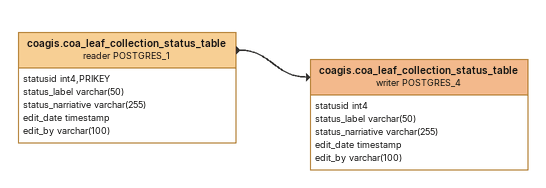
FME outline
coagis.coa_leaf_collection_status_table (reader POSTGRES_1)
    attributes: statusid int4,PRIKEY, status_label varchar(50), status_narriative varchar(255), edit_date timestamp, edit_by varchar(100)
    -> coagis.coa_leaf_collection_status_table (writer POSTGRES_4)
coagis.coa_leaf_collection_status_table (writer POSTGRES_4)
    attributes: statusid int4, status_label varchar(50), status_narriative varchar(255), edit_date timestamp, edit_by varchar(100)
